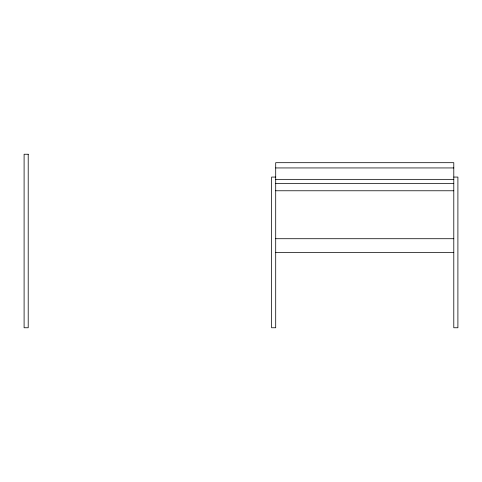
<?xml version="1.0" encoding="UTF-8"?>
<svg xmlns="http://www.w3.org/2000/svg" width="482" height="482" viewBox="0 0 482 482"><rect width="100%" height="100%" fill="white"/><g stroke="black" fill="none" stroke-linecap="round" stroke-linejoin="round"><path stroke-width="0.72" d="M275.704 167.941L453.791 167.941M275.704 177.069L271.595 177.069L271.595 327.76L275.704 327.76L275.704 162.687L453.791 162.687L453.791 327.76L457.9 327.76L457.9 177.069L453.791 177.069M275.704 179.352L453.791 179.352M275.704 183.419L453.791 183.419M275.704 190.77L453.791 190.77M275.704 238.717L453.791 238.717M275.704 252.417L453.791 252.417M28.209 154.24L24.1 154.24L24.1 327.76L28.209 327.76L28.209 154.24"/></g></svg>
